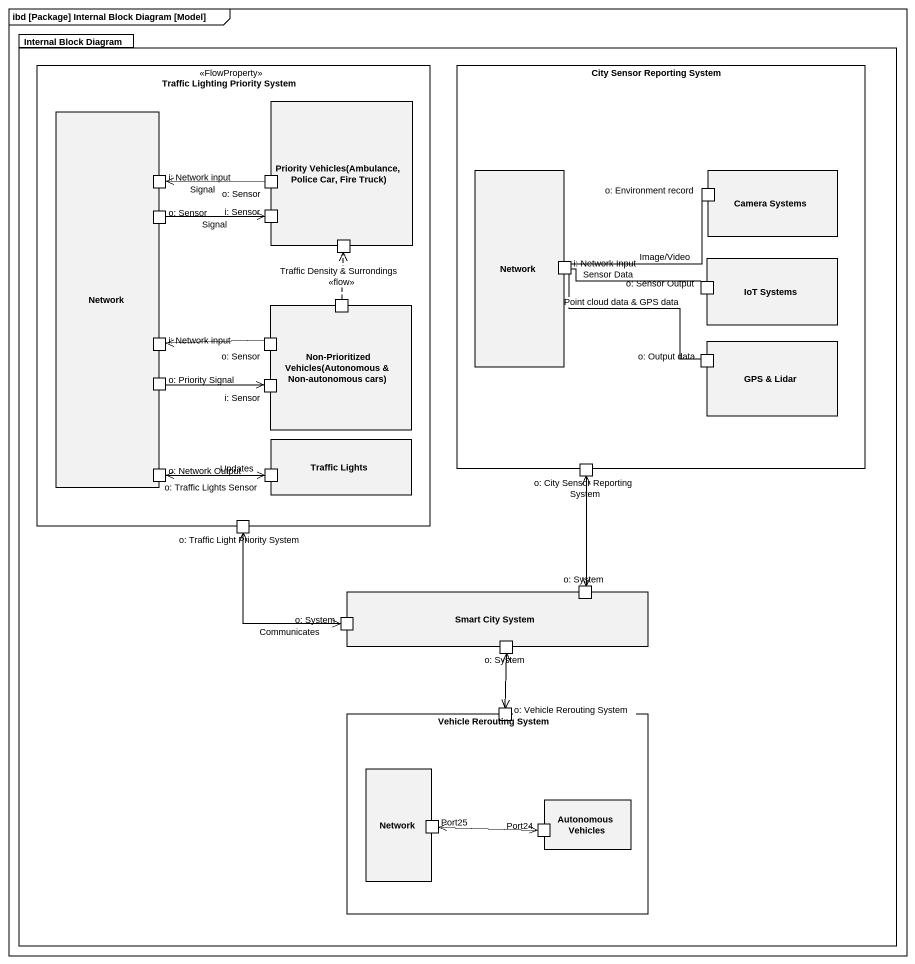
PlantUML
@startuml
mainframe ibd [Package] Internal Block Diagram [Model]
package "Internal Block Diagram" as Internal_Block_Diagram {
  rectangle "Traffic Lighting Priority System" as Traffic_Lighting_Priority <<FlowProperty>> {
    rectangle "Network" as Network_ {
      port "i: Network input" as i_Network_input
      port "o: Sensor" as o_Sensor_2
      port "i: Network input" as i_Network_input_2
      port "o: Priority Signal" as o_Priority_Signal
      port "o: Network Output" as o_Network_Output
    }
    rectangle "Priority Vehicles(Ambulance, Police Car, Fire Truck)" as Priority_Vehicles_Ambulance {
      port "o: Sensor" as o_Sensor
      port "i: Sensor" as i_Sensor
      port " " as port1
    }
    rectangle "Non-Prioritized Vehicles(Autonomous & Non-autonomous cars)" as Non_Prioritized_Vehicles {
      port " " as port2
      port "o: Sensor" as o_Sensor_3
      port "i: Sensor" as i_Sensor_2
    }
    rectangle "Traffic Lights" as Traffic_Lights {
      port "o: Traffic Lights Sensor" as o_Traffic_Lights_Sensor
    }
    port "o: Traffic Light Priority System" as o_Traffic_Light_Priority
  }
  rectangle "City Sensor Reporting System" as City_Sensor_Reporting_System {
    rectangle "Network" as Network__2 {
      port "i: Network Input" as i_Network_Input
    }
    rectangle "Camera Systems" as Camera_Systems {
      port "o: Environment record" as o_Environment_record
    }
    rectangle "IoT Systems" as IoT_Systems {
      port "o: Sensor Output" as o_Sensor_Output
    }
    rectangle "GPS & Lidar" as GPS_Lidar {
      port "o: Output data" as o_Output_data
    }
    port "o: City Sensor Reporting System" as o_City_Sensor_Reporting
  }
  rectangle "Smart City System" as Smart_City_System {
    port "o: System" as o_System
    port "o: System" as o_System_2
    port "o: System" as o_System_3
  }
  rectangle "Vehicle Rerouting System" as Vehicle_Rerouting_System {
    port "o: Vehicle Rerouting System" as o_Vehicle_Rerouting_System
    rectangle "Network" as Network__3 {
      port Port25
    }
    rectangle "Autonomous Vehicles" as Autonomous_Vehicles {
      port Port24
    }
  }
}
o_Sensor -left-> i_Network_input : Signal
o_Environment_record -left- i_Network_Input : Image/Video
o_Sensor_2 -right-> i_Sensor : Signal
port2 .up.> port1 : Traffic Density & Surrondings\n<<flow>>
o_Sensor_Output -left- i_Network_Input : Sensor Data
o_Sensor_3 -left-> i_Network_input_2
o_Output_data -up- i_Network_Input : Point cloud data & GPS data
o_Priority_Signal -right-> i_Sensor_2
o_Network_Output <-right-> o_Traffic_Lights_Sensor : Updates
o_City_Sensor_Reporting <--> o_System
o_System_2 <-up-> o_Traffic_Light_Priority : Communicates
o_Vehicle_Rerouting_System <-up-> o_System_3
Port25 <-right-> Port24
@enduml
